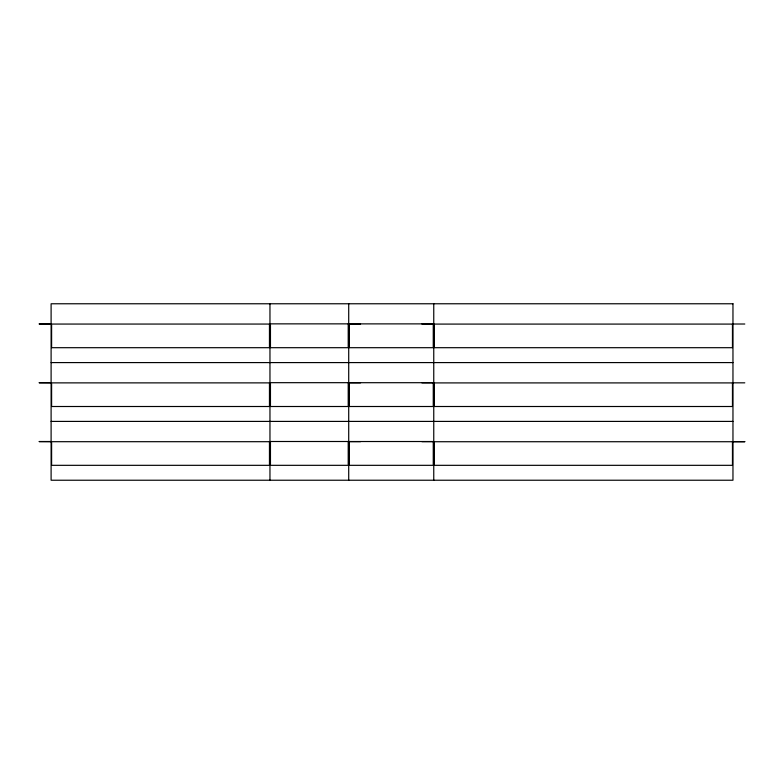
<?xml version="1.0" encoding="UTF-8"?>
<svg xmlns="http://www.w3.org/2000/svg" width="784" height="784" viewBox="0 0 784 784"><rect width="100%" height="100%" fill="white"/><g stroke="black" fill="none" stroke-linecap="round" stroke-linejoin="round"><path stroke-width="1.18" d="M39.2 323.87L51.107 323.87M39.278 324.017L51.107 324.057M348.713 324.017L360.552 324.017M421.919 324.017L433.758 324.017M732.962 324.017L744.8 324.017M51.107 362.59L732.962 362.59M39.2 382.69L51.107 382.69M39.278 382.837L51.107 382.876M348.713 382.837L360.552 382.837M421.919 382.837L433.758 382.837M732.962 382.837L744.8 382.837M51.107 421.41L732.962 421.41M39.2 441.51L51.107 441.51M39.278 441.657L51.107 441.696M348.713 441.657L360.552 441.657M421.919 441.657L433.758 441.657M732.962 441.657L744.8 441.657M732.962 441.725L744.761 441.725M433.758 303.771L433.758 480.229M348.713 303.771L348.713 480.229M269.961 303.771L269.961 480.229M732.962 303.771L51.107 303.771L51.107 480.229L732.962 480.229L732.962 303.771M348.214 323.861L270.46 323.861L270.46 347.694L348.214 347.694L348.214 323.861M433.258 323.88L349.203 323.88L349.203 347.694L433.258 347.694L433.258 323.88M269.461 324.057L51.607 324.057L51.607 347.694L269.461 347.694L269.461 324.057M732.462 324.086L434.258 324.086L434.258 347.694L732.462 347.694L732.462 324.086M348.214 382.68L270.46 382.68L270.46 406.504L348.214 406.504L348.214 382.68M433.258 382.7L349.203 382.7L349.203 406.504L433.258 406.504L433.258 382.7M269.461 382.876L51.607 382.876L51.607 406.504L269.461 406.504L269.461 382.876M732.462 382.906L434.258 382.906L434.258 406.504L732.462 406.504L732.462 382.906M348.214 441.5L270.46 441.5L270.46 465.324L348.214 465.324L348.214 441.5M433.258 441.519L349.203 441.519L349.203 465.324L433.258 465.324L433.258 441.519M269.461 441.696L51.607 441.696L51.607 465.324L269.461 465.324L269.461 441.696M732.462 441.725L434.258 441.725L434.258 465.324L732.462 465.324L732.462 441.725"/></g></svg>
